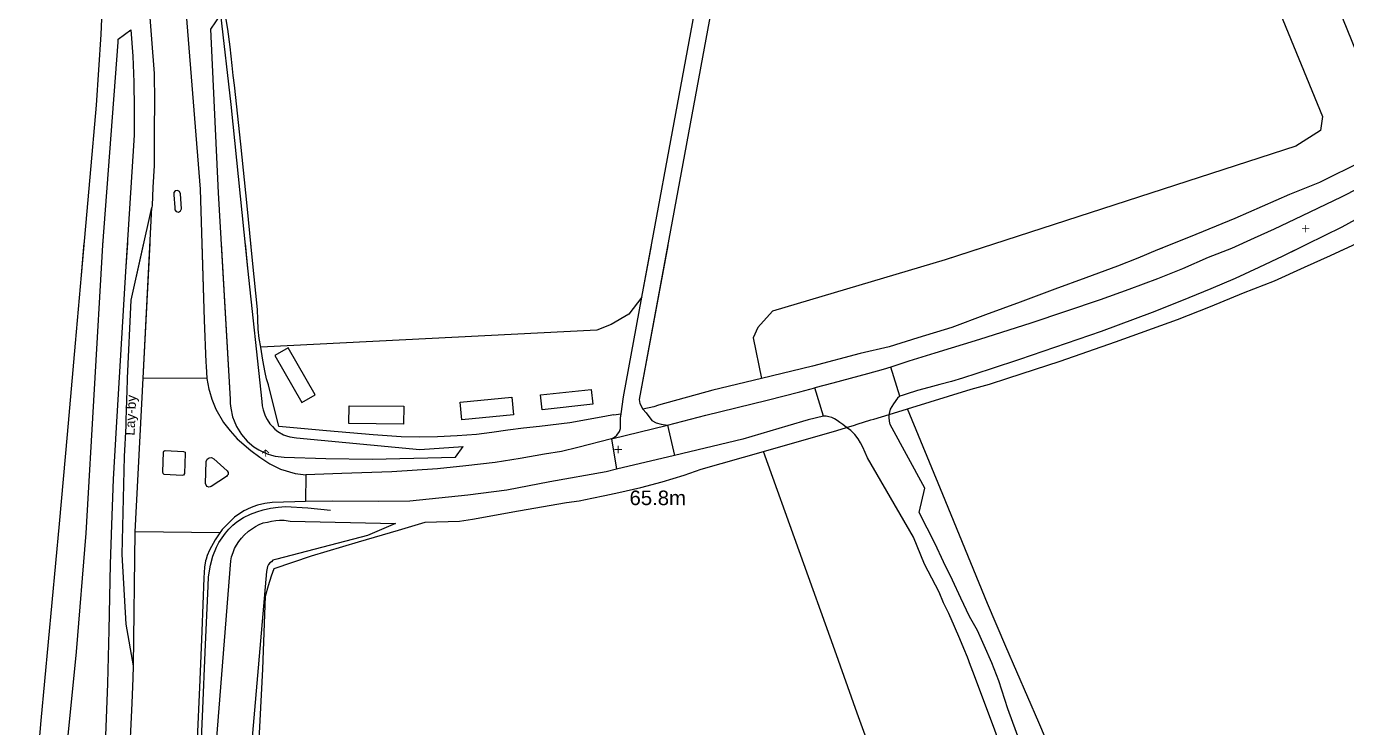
# Model space of a CAD drawing. Header units: millimetres. Extents: x 111502 to 977541, y 8702 to 1044108.
# Drawn here: x 975407 to 975679.4, y 476478.1 to 476622.9 of the extents above; entities that cross this region are included whole.
import ezdxf

# ---------------------------------------------------------------- set-up
doc = ezdxf.new("R2010")
doc.units = ezdxf.units.MM
doc.header["$LTSCALE"] = 0.25
doc.layers.add('X HVSS Site Background', color=8, linetype='Continuous')
doc.styles.add('OS Master Map$1$Standard', font='txt')

# ---------------------------------------------------------------- blocks, each defined once
blk = doc.blocks.new('OS Master Map$1$OSS15')
at = {"color": 8, "true_color": 0x707070, "const_width": 0.174, "flags": 128}
for points in [[(-0.775, 0), (0.775, 0)], [(0, -0.775), (0, 0.775)]]:
    blk.add_lwpolyline(points, dxfattribs=at)
blk = doc.blocks.new('OS Master Map$1$OSS2')
at = {"color": 8, "true_color": 0x707070, "const_width": 0.174, "flags": 128}
for points in [[(0.707, 0.707), (0, 0), (0.707, -0.707)], [(1.42, 0), (0, 0)]]:
    blk.add_lwpolyline(points, dxfattribs=at)
blk = doc.blocks.new('OS MAP')
at = {"layer": 'X HVSS Site Background', "flags": 128}
for points in [[(489219.1, 241199.4), (489224.63, 241130.6), (489224.63, 241130.6), (489225.43, 241103.6), (489225.43, 241103.6), (489225.83, 241094.9), (489225.83, 241094.9), (489225.85, 241094.06), (489225.85, 241094.06), (489226.01, 241091.56)], [(489315.78, 241108.35), (489333.27, 241202.83), (489333.27, 241202.83), (489361.64, 241388.88), (489361.64, 241388.88), (489362.65, 241398.78), (489362.65, 241398.78), (489362.86, 241404.4)], [(489237.13, 241098), (489236.83, 241099.8), (489236.83, 241099.8), (489236.63, 241101.7), (489236.63, 241101.7), (489236.53, 241103.7), (489236.53, 241103.7), (489236.43, 241105.8), (489236.43, 241105.8), (489235.43, 241115.9), (489235.43, 241115.9), (489234.33, 241127.2), (489234.33, 241127.2), (489233.03, 241139.9), (489233.03, 241139.9), (489231.73, 241152.1), (489231.73, 241152.1), (489231.43, 241154.1), (489231.43, 241154.1), (489231.23, 241156.2), (489231.23, 241156.2), (489230.83, 241160), (489230.83, 241160), (489230.33, 241163.7), (489230.33, 241163.7), (489228.66, 241173.52)], [(489188.78, 240978.16), (489188.78, 240978.36), (489188.78, 240978.36), (489190.01, 241000), (489190.01, 241000), (489191.83, 241020.9), (489191.83, 241020.9), (489195.63, 241061.5), (489195.63, 241061.5), (489197.23, 241080), (489197.23, 241080), (489198.93, 241098.8), (489198.93, 241098.8), (489200.13, 241112.9), (489200.13, 241112.9), (489201.93, 241133.1), (489201.93, 241133.1), (489203.23, 241148), (489203.23, 241148), (489204.2, 241162.6), (489204.2, 241162.6), (489204.9, 241179)], [(489212.8, 241184.7), (489215.13, 241154.5), (489215.13, 241154.5), (489215.23, 241148.7), (489215.23, 241148.7), (489215.13, 241142.9), (489215.13, 241142.9), (489215.13, 241135.5), (489215.13, 241135.5), (489214.87, 241130.95), (489214.87, 241130.95), (489214.76, 241127.26), (489214.76, 241127.26), (489214.67, 241126.85)], [(489467.87, 241127), (489460.23, 241122.77), (489460.23, 241122.77), (489452.92, 241119.19), (489452.92, 241119.19), (489448.02, 241116.82), (489448.02, 241116.82), (489443.11, 241114.49), (489443.11, 241114.49), (489438.17, 241112.21), (489438.17, 241112.21), (489433.19, 241110.03), (489433.19, 241110.03), (489427.14, 241107.54), (489427.14, 241107.54), (489421.05, 241105.16), (489421.05, 241105.16), (489410.54, 241101.22), (489410.54, 241101.22), (489393.67, 241095.47), (489393.67, 241095.47), (489387.82, 241093.51), (489387.82, 241093.51), (489381.95, 241091.63), (489381.95, 241091.63), (489379.63, 241090.95), (489379.63, 241090.95), (489377.29, 241090.32), (489377.29, 241090.32), (489374.96, 241089.69), (489374.96, 241089.69), (489372.63, 241089.03), (489372.63, 241089.03), (489370.33, 241088.3), (489370.33, 241088.3), (489369.66, 241088.12), (489369.66, 241088.12), (489369.01, 241087.9)], [(489370.6, 241085.3), (489383.7, 241089.3), (489383.7, 241089.3), (489387.5, 241090.4), (489387.5, 241090.4), (489391.3, 241091.6), (489391.3, 241091.6), (489396.8, 241093.4), (489396.8, 241093.4), (489402.1, 241095.1), (489402.1, 241095.1), (489413.5, 241099.1), (489413.5, 241099.1), (489426.3, 241103.7), (489426.3, 241103.7), (489433.1, 241106.4), (489433.1, 241106.4), (489439.9, 241109.2), (489439.9, 241109.2), (489446.3, 241111.7), (489446.3, 241111.7), (489452.5, 241114.5), (489452.5, 241114.5), (489457.9, 241116.9), (489457.9, 241116.9), (489463.4, 241119.5)], [(489470.85, 241134.49), (489460.05, 241128.99), (489460.05, 241128.99), (489450.45, 241124.39), (489450.45, 241124.39), (489446.25, 241122.39), (489446.25, 241122.39), (489442.15, 241120.49), (489442.15, 241120.49), (489437.45, 241118.39), (489437.45, 241118.39), (489432.65, 241116.49), (489432.65, 241116.49), (489427.35, 241114.19), (489427.35, 241114.19), (489422.15, 241112.09), (489422.15, 241112.09), (489416.25, 241109.89), (489416.25, 241109.89), (489410.35, 241107.79), (489410.35, 241107.79), (489396.05, 241102.99), (489396.05, 241102.99), (489385.45, 241099.59), (489385.45, 241099.59), (489376.25, 241096.79), (489376.25, 241096.79), (489370.85, 241095.09), (489370.85, 241095.09), (489367.15, 241093.9)], [(489428.35, 241213.63), (489440.27, 241218.58), (489440.27, 241218.58), (489454.4, 241180.6), (489454.4, 241180.6), (489468.22, 241146.58), (489468.22, 241146.58), (489471.68, 241139.96)], [(489428.35, 241213.63), (489456.21, 241145.66), (489456.21, 241145.66), (489455.8, 241142.73), (489455.8, 241142.73), (489450.71, 241139.49), (489450.71, 241139.49), (489378.33, 241116.04), (489378.33, 241116.04), (489342.7, 241105.44), (489342.7, 241105.44), (489339.67, 241102.04), (489339.67, 241102.04), (489338.71, 241099.9), (489338.71, 241099.9), (489340.45, 241091.54)], [(489332.23, 241179.13), (489315.21, 241087.17), (489315.21, 241087.17), (489315.38, 241086.38), (489315.38, 241086.38), (489315.98, 241085.18)], [(489228.83, 241166.7), (489226.73, 241163.7), (489226.73, 241163.7), (489228.33, 241129.9), (489228.33, 241129.9), (489230.83, 241087.3), (489230.83, 241087.3), (489230.83, 241086.4), (489230.83, 241086.4), (489230.93, 241085.4), (489230.93, 241085.4), (489231.33, 241083.6), (489231.33, 241083.6), (489231.63, 241082.8), (489231.63, 241082.8), (489232.13, 241081.6), (489232.13, 241081.6), (489233.13, 241080), (489233.13, 241080), (489234.33, 241078.6), (489234.33, 241078.6), (489235.73, 241077.4), (489235.73, 241077.4), (489236.73, 241076.8), (489236.73, 241076.8), (489237.53, 241076.4), (489237.53, 241076.4), (489238.43, 241076), (489238.43, 241076), (489239.33, 241075.7), (489239.33, 241075.7), (489240.13, 241075.5), (489240.13, 241075.5), (489241.93, 241075.3), (489241.93, 241075.3), (489250.53, 241075), (489250.53, 241075), (489260.13, 241074.9), (489260.13, 241074.9), (489277.33, 241075.3), (489277.33, 241075.3), (489278.93, 241077.5)], [(489228.83, 241166.7), (489230.93, 241148.1), (489230.93, 241148.1), (489234.43, 241114.3), (489234.43, 241114.3), (489237.33, 241086.8), (489237.33, 241086.8), (489237.43, 241085.9), (489237.43, 241085.9), (489237.63, 241085.1), (489237.63, 241085.1), (489238.03, 241083.8), (489238.03, 241083.8), (489238.43, 241083.1), (489238.43, 241083.1), (489239.03, 241082.2), (489239.03, 241082.2), (489239.53, 241081.6), (489239.53, 241081.6), (489240.03, 241081.1), (489240.03, 241081.1), (489240.63, 241080.6), (489240.63, 241080.6), (489241.83, 241079.9), (489241.83, 241079.9), (489242.43, 241079.7), (489242.43, 241079.7), (489243.13, 241079.5), (489243.13, 241079.5), (489244.53, 241079.3), (489244.53, 241079.3), (489269.93, 241076.9), (489269.93, 241076.9), (489278.93, 241077.5)], [(489197.33, 241017.1), (489199.13, 241035.1), (489199.13, 241035.1), (489201.13, 241059.6), (489201.13, 241059.6), (489204.53, 241119.1), (489204.53, 241119.1), (489207.68, 241161), (489207.68, 241161), (489207.73, 241161.6), (489207.73, 241161.6), (489210.33, 241163.5)], [(489210.33, 241163.5), (489210.73, 241158.1), (489210.73, 241158.1), (489210.93, 241152.7), (489210.93, 241152.7), (489211.03, 241147.3), (489211.03, 241147.3), (489211.03, 241141.8), (489211.03, 241141.8), (489209.23, 241113.6), (489209.23, 241113.6), (489207.33, 241081.4), (489207.33, 241081.4), (489206.65, 241070.77), (489206.65, 241070.77), (489206.36, 241061.35), (489206.36, 241061.35), (489206.07, 241053.19), (489206.07, 241053.19), (489205.76, 241039.6), (489205.76, 241039.6), (489205.5, 241028.54), (489205.5, 241028.54), (489204.99, 241014.14)], [(489464.5, 241136.4), (489455.6, 241132), (489455.6, 241132), (489449.4, 241129.5), (489449.4, 241129.5), (489438.1, 241124.6), (489438.1, 241124.6), (489428.9, 241120.8), (489428.9, 241120.8), (489422.2, 241118.1), (489422.2, 241118.1), (489418.1, 241116.4), (489418.1, 241116.4), (489413.9, 241114.7), (489413.9, 241114.7), (489407.4, 241112.3), (489407.4, 241112.3), (489401, 241110), (489401, 241110), (489393.8, 241107.3), (489393.8, 241107.3), (489386.7, 241104.7), (489386.7, 241104.7), (489379.7, 241102.1), (489379.7, 241102.1), (489372.7, 241099.9), (489372.7, 241099.9), (489366.8, 241098.1), (489366.8, 241098.1), (489360.8, 241096.7), (489360.8, 241096.7), (489351, 241094.1), (489351, 241094.1), (489340.45, 241091.54)], [(489220.55, 241129.68), (489220.38, 241130.13), (489220.38, 241130.13), (489219.96, 241130.38), (489219.96, 241130.38), (489219.49, 241130.29), (489219.49, 241130.29), (489219.18, 241129.92), (489219.18, 241129.92), (489219.18, 241129.44), (489219.18, 241129.44), (489219.38, 241126.84), (489219.38, 241126.84), (489219.38, 241126.36), (489219.38, 241126.36), (489219.69, 241125.99), (489219.69, 241125.99), (489220.16, 241125.9), (489220.16, 241125.9), (489220.58, 241126.14), (489220.58, 241126.14), (489220.75, 241126.6), (489220.75, 241126.6), (489220.55, 241129.68)], [(489210.86, 241032.21), (489209.37, 241040.81), (489209.37, 241040.81), (489208.51, 241055.17), (489208.51, 241055.17), (489209.04, 241075.41), (489209.04, 241075.41), (489209.34, 241081.74), (489209.34, 241081.74), (489209.34, 241082.91), (489209.34, 241082.91), (489209.49, 241087.05), (489209.49, 241087.05), (489209.65, 241091.19), (489209.65, 241091.19), (489209.67, 241091.63), (489209.67, 241091.63), (489210.36, 241107.71), (489210.36, 241107.71), (489214.67, 241126.85)], [(489212.86, 241091.62), (489214.67, 241126.85)], [(489315.78, 241108.35), (489313.09, 241104.84), (489313.09, 241104.84), (489309.46, 241102.71), (489309.46, 241102.71), (489306.49, 241101.51), (489306.49, 241101.51), (489237.13, 241098)], [(489311.47, 241084.26), (489311.97, 241087.77), (489311.97, 241087.77), (489315.78, 241108.35)], [(489309.94, 241084), (489308.13, 241083.7), (489308.13, 241083.7), (489300.93, 241082.4), (489300.93, 241082.4), (489294.63, 241081.6), (489294.63, 241081.6), (489291.33, 241081.3), (489291.33, 241081.3), (489288.13, 241080.9), (489288.13, 241080.9), (489284.83, 241080.4), (489284.83, 241080.4), (489281.63, 241080), (489281.63, 241080), (489277.63, 241079.7), (489277.63, 241079.7), (489273.63, 241079.5), (489273.63, 241079.5), (489269.93, 241079.4), (489269.93, 241079.4), (489266.13, 241079.5), (489266.13, 241079.5), (489260.33, 241079.9), (489260.33, 241079.9), (489250.73, 241080.7), (489250.73, 241080.7), (489240.83, 241081.6), (489240.83, 241081.6), (489238.73, 241090.2), (489238.73, 241090.2), (489238.33, 241091.5), (489238.33, 241091.5), (489238.03, 241092.8), (489238.03, 241092.8), (489237.53, 241095.3), (489237.53, 241095.3), (489237.13, 241098)], [(489240.04, 241096.3), (489245.6, 241086.6), (489245.6, 241086.6), (489248.33, 241088.17), (489248.33, 241088.17), (489242.77, 241097.86), (489242.77, 241097.86), (489240.04, 241096.3)], [(489367.15, 241093.9), (489365.55, 241093.39), (489365.55, 241093.39), (489362.35, 241092.53), (489362.35, 241092.53), (489355.15, 241090.59), (489355.15, 241090.59), (489351.46, 241089.61)], [(489369.01, 241087.9), (489367.15, 241093.9)], [(489211.22, 241059.87), (489212.86, 241091.62)], [(489226.01, 241091.56), (489212.86, 241091.62)], [(489226.01, 241091.56), (489226.01, 241091.52), (489226.01, 241091.52), (489226.4, 241089.36), (489226.4, 241089.36), (489226.53, 241088.91), (489226.53, 241088.91), (489227.02, 241087.25), (489227.02, 241087.25), (489227.85, 241085.22), (489227.85, 241085.22), (489229.46, 241082.45), (489229.46, 241082.45), (489230.79, 241080.71), (489230.79, 241080.71), (489232.28, 241079.09), (489232.28, 241079.09), (489235.08, 241076.68), (489235.08, 241076.68), (489236.97, 241075.27), (489236.97, 241075.27), (489239.02, 241073.93), (489239.02, 241073.93), (489241.19, 241072.79), (489241.19, 241072.79), (489244.22, 241071.93), (489244.22, 241071.93), (489246.45, 241071.66)], [(489294.86, 241088.14), (489305.31, 241089.27), (489305.31, 241089.27), (489305.64, 241086.22), (489305.64, 241086.22), (489295.18, 241085.09), (489295.18, 241085.09), (489294.86, 241088.14)], [(489340.45, 241091.54), (489330.4, 241089.1), (489330.4, 241089.1), (489319.23, 241086), (489319.23, 241086), (489318.23, 241085.7)], [(489321.06, 241081.93), (489328.95, 241083.99), (489328.95, 241083.99), (489341.65, 241087.09), (489341.65, 241087.09), (489348.35, 241088.79), (489348.35, 241088.79), (489351.46, 241089.61)], [(489353.28, 241083.73), (489351.46, 241089.61)], [(489278.28, 241086.62), (489288.93, 241087.68), (489288.93, 241087.68), (489289.29, 241084.06), (489289.29, 241084.06), (489278.64, 241083), (489278.64, 241083), (489278.28, 241086.62)], [(489369.01, 241087.9), (489368.51, 241087.49), (489368.51, 241087.49), (489367.7, 241086.28), (489367.7, 241086.28), (489367.34, 241085.73), (489367.34, 241085.73), (489366.99, 241085.17), (489366.99, 241085.17), (489366.78, 241084.34), (489366.78, 241084.34), (489366.78, 241084.12)], [(489266.61, 241082.11), (489255.33, 241082.21), (489255.33, 241082.21), (489255.36, 241085.92), (489255.36, 241085.92), (489266.64, 241085.82), (489266.64, 241085.82), (489266.61, 241082.11)], [(489309.51, 241079.08), (489310.1, 241079.41), (489310.1, 241079.41), (489310.61, 241079.86), (489310.61, 241079.86), (489311.14, 241080.61), (489311.14, 241080.61), (489311.39, 241081.24), (489311.39, 241081.24), (489311.34, 241083.37), (489311.34, 241083.37), (489311.47, 241084.26)], [(489309.94, 241084), (489311.47, 241084.26)], [(489318.23, 241085.7), (489315.98, 241085.18)], [(489315.98, 241085.18), (489316.68, 241084.43), (489316.68, 241084.43), (489317.83, 241082.83), (489317.83, 241082.83), (489318.75, 241082.38), (489318.75, 241082.38), (489319.74, 241082.08), (489319.74, 241082.08), (489321.06, 241081.93)], [(489358.03, 241081.43), (489359.63, 241081.92), (489359.63, 241081.92), (489360.22, 241082.1), (489360.22, 241082.1), (489363.04, 241082.97), (489363.04, 241082.97), (489363.63, 241083.15), (489363.63, 241083.15), (489366.78, 241084.12)], [(489366.78, 241084.12), (489370.6, 241085.3)], [(489394.6, 241014.3), (489391.3, 241023.3), (489391.3, 241023.3), (489389.4, 241029.1), (489389.4, 241029.1), (489388, 241032.8), (489388, 241032.8), (489386.4, 241036.4), (489386.4, 241036.4), (489385, 241039.5), (489385, 241039.5), (489383.4, 241042.4), (489383.4, 241042.4), (489381.6, 241046.2), (489381.6, 241046.2), (489379.9, 241049.9), (489379.9, 241049.9), (489378, 241053.7), (489378, 241053.7), (489376.3, 241057.4), (489376.3, 241057.4), (489373.01, 241063.87), (489373.01, 241063.87), (489374.16, 241068.9), (489374.16, 241068.9), (489366.99, 241082.04), (489366.99, 241082.04), (489366.85, 241082.74), (489366.85, 241082.74), (489366.79, 241083.45), (489366.79, 241083.45), (489366.78, 241084.12)], [(489402.6, 241009), (489397.7, 241020.5), (489397.7, 241020.5), (489390.9, 241036.2), (489390.9, 241036.2), (489387.1, 241045.1), (489387.1, 241045.1), (489377.9, 241067.6), (489377.9, 241067.6), (489370.6, 241085.3)], [(489309.51, 241079.08), (489321.06, 241081.93)], [(489321.06, 241081.93), (489322.51, 241075.66)], [(489353.28, 241083.73), (489350.09, 241082.99), (489350.09, 241082.99), (489345.92, 241081.77), (489345.92, 241081.77), (489336.62, 241079.04), (489336.62, 241079.04), (489322.51, 241075.66)], [(489340.9, 241076.48), (489356, 241080.8), (489356, 241080.8), (489358.03, 241081.43)], [(489358.03, 241081.43), (489357.21, 241082.01), (489357.21, 241082.01), (489356.63, 241082.42), (489356.63, 241082.42), (489356.06, 241082.83), (489356.06, 241082.83), (489355.49, 241083.24), (489355.49, 241083.24), (489354.96, 241083.5), (489354.96, 241083.5), (489354.37, 241083.64), (489354.37, 241083.64), (489353.77, 241083.73), (489353.77, 241083.73), (489353.28, 241083.73)], [(489388.6, 241018.9), (489384.2, 241030.7), (489384.2, 241030.7), (489383.6, 241032.3), (489383.6, 241032.3), (489383, 241034), (489383, 241034), (489382.2, 241035.8), (489382.2, 241035.8), (489381.4, 241037.8), (489381.4, 241037.8), (489380.3, 241040.3), (489380.3, 241040.3), (489379.1, 241043), (489379.1, 241043), (489378, 241045.2), (489378, 241045.2), (489377.1, 241047.45), (489377.1, 241047.45), (489374.09, 241053.23), (489374.09, 241053.23), (489371.84, 241058.8), (489371.84, 241058.8), (489362.36, 241075.14), (489362.36, 241075.14), (489361.38, 241077.35), (489361.38, 241077.35), (489360.92, 241078.23), (489360.92, 241078.23), (489360.4, 241079.07), (489360.4, 241079.07), (489359.74, 241080), (489359.74, 241080), (489358.92, 241080.79), (489358.92, 241080.79), (489358.03, 241081.43)], [(489309.51, 241079.08), (489302.58, 241077.29), (489302.58, 241077.29), (489299.18, 241076.49), (489299.18, 241076.49), (489295.68, 241075.89), (489295.68, 241075.89), (489290.68, 241074.99), (489290.68, 241074.99), (489285.48, 241074.19), (489285.48, 241074.19), (489279.48, 241073.49), (489279.48, 241073.49), (489273.58, 241072.89), (489273.58, 241072.89), (489264.18, 241072.29), (489264.18, 241072.29), (489253.88, 241071.89), (489253.88, 241071.89), (489246.45, 241071.66)], [(489309.51, 241079.08), (489310.55, 241072.79)], [(489217.42, 241076.64), (489221.2, 241076.48), (489221.2, 241076.48), (489221.51, 241076.33), (489221.51, 241076.33), (489221.56, 241076.03), (489221.56, 241076.03), (489221.4, 241071.89), (489221.4, 241071.89), (489221.2, 241071.58), (489221.2, 241071.58), (489220.9, 241071.48), (489220.9, 241071.48), (489217.21, 241071.74), (489217.21, 241071.74), (489217.01, 241071.89), (489217.01, 241071.89), (489216.96, 241072.24), (489216.96, 241072.24), (489217.06, 241076.33), (489217.06, 241076.33), (489217.16, 241076.54), (489217.16, 241076.54), (489217.42, 241076.64)], [(489236.73, 241015.6), (489237.53, 241031.5), (489237.53, 241031.5), (489238.13, 241046.6), (489238.13, 241046.6), (489238.73, 241048.8), (489238.73, 241048.8), (489239.33, 241050.8), (489239.33, 241050.8), (489239.93, 241052.3), (489239.93, 241052.3), (489247.63, 241054.9), (489247.63, 241054.9), (489257.33, 241057.8), (489257.33, 241057.8), (489265.53, 241060.2), (489265.53, 241060.2), (489271.03, 241061.9), (489271.03, 241061.9), (489278.13, 241062.1), (489278.13, 241062.1), (489280.83, 241062.5), (489280.83, 241062.5), (489290.33, 241064.2), (489290.33, 241064.2), (489300.23, 241065.9), (489300.23, 241065.9), (489302.83, 241066.3), (489302.83, 241066.3), (489305.43, 241066.8), (489305.43, 241066.8), (489308.13, 241067.4), (489308.13, 241067.4), (489311.03, 241068), (489311.03, 241068), (489315.53, 241069), (489315.53, 241069), (489319.93, 241070.2), (489319.93, 241070.2), (489324.53, 241071.6), (489324.53, 241071.6), (489328, 241072.8), (489328, 241072.8), (489340.9, 241076.48)], [(489322.51, 241075.66), (489310.55, 241072.79)], [(489392.56, 240928.94), (489389.71, 240936.39), (489389.71, 240936.39), (489385.11, 240949.59), (489385.11, 240949.59), (489381.95, 240958.49), (489381.95, 240958.49), (489379.01, 240966.79), (489379.01, 240966.79), (489368.02, 241000), (489368.02, 241000), (489367.39, 241002.51), (489367.39, 241002.51), (489360.19, 241022.41), (489360.19, 241022.41), (489355.59, 241035.41), (489355.59, 241035.41), (489340.9, 241076.48)], [(489225.9, 241074.41), (489226.1, 241074.87), (489226.1, 241074.87), (489226.46, 241075.17), (489226.46, 241075.17), (489226.96, 241075.22), (489226.96, 241075.22), (489227.47, 241074.97), (489227.47, 241074.97), (489230.19, 241072.49), (489230.19, 241072.49), (489230.4, 241072.14), (489230.4, 241072.14), (489230.4, 241071.73), (489230.4, 241071.73), (489230.19, 241071.48), (489230.19, 241071.48), (489230.04, 241071.28), (489230.04, 241071.28), (489226.91, 241069.26), (489226.91, 241069.26), (489226.67, 241069.15), (489226.67, 241069.15), (489226.4, 241069.11), (489226.4, 241069.11), (489226.05, 241069.21), (489226.05, 241069.21), (489225.85, 241069.51), (489225.85, 241069.51), (489225.7, 241069.87), (489225.7, 241069.87), (489225.9, 241074.41)], [(489310.55, 241072.79), (489308.43, 241072.28), (489308.43, 241072.28), (489296.81, 241070.17), (489296.81, 241070.17), (489287.92, 241068.45), (489287.92, 241068.45), (489279.84, 241067.44), (489279.84, 241067.44), (489267.87, 241066.23), (489267.87, 241066.23), (489261.36, 241066.13), (489261.36, 241066.13), (489252.01, 241066.18), (489252.01, 241066.18), (489246.37, 241066.11)], [(489246.45, 241071.66), (489246.37, 241066.11)], [(489224.93, 241017.14), (489225.18, 241023.31), (489225.18, 241023.31), (489225.64, 241035.03), (489225.64, 241035.03), (489226.25, 241048.72), (489226.25, 241048.72), (489226.35, 241050.59), (489226.35, 241050.59), (489226.76, 241052.96), (489226.76, 241052.96), (489227.26, 241054.88), (489227.26, 241054.88), (489227.97, 241056.7), (489227.97, 241056.7), (489228.51, 241057.7), (489228.51, 241057.7), (489229.16, 241058.65), (489229.16, 241058.65), (489229.84, 241059.58), (489229.84, 241059.58), (489230.55, 241060.44), (489230.55, 241060.44), (489231.35, 241061.24), (489231.35, 241061.24), (489232.22, 241061.95), (489232.22, 241061.95), (489233.57, 241062.8), (489233.57, 241062.8), (489235, 241063.51), (489235, 241063.51), (489236.29, 241064.02), (489236.29, 241064.02), (489237.62, 241064.42), (489237.62, 241064.42), (489239.15, 241064.77), (489239.15, 241064.77), (489240.71, 241064.99), (489240.71, 241064.99), (489242.27, 241065.08), (489242.27, 241065.08), (489246.82, 241064.82), (489246.82, 241064.82), (489251.52, 241064.32)], [(489246.37, 241066.11), (489244.18, 241066.08), (489244.18, 241066.08), (489239.48, 241065.93), (489239.48, 241065.93), (489237.95, 241065.75), (489237.95, 241065.75), (489236.45, 241065.38), (489236.45, 241065.38), (489235.48, 241065.04), (489235.48, 241065.04), (489234.52, 241064.62), (489234.52, 241064.62), (489234.15, 241064.41), (489234.15, 241064.41), (489233.66, 241064.22), (489233.66, 241064.22), (489231.74, 241062.9), (489231.74, 241062.9), (489229.19, 241060.35), (489229.19, 241060.35), (489228.87, 241059.92), (489228.87, 241059.92), (489228.71, 241059.68)], [(489226.72, 241000), (489230.93, 241053.9), (489230.93, 241053.9), (489231.13, 241054.7), (489231.13, 241054.7), (489231.43, 241055.6), (489231.43, 241055.6), (489231.73, 241056.4), (489231.73, 241056.4), (489232.13, 241057.1), (489232.13, 241057.1), (489232.63, 241057.9), (489232.63, 241057.9), (489233.13, 241058.6), (489233.13, 241058.6), (489233.73, 241059.2), (489233.73, 241059.2), (489234.63, 241060), (489234.63, 241060), (489236.03, 241061), (489236.03, 241061), (489236.83, 241061.4), (489236.83, 241061.4), (489237.63, 241061.7), (489237.63, 241061.7), (489238.53, 241061.9), (489238.53, 241061.9), (489239.33, 241062.1), (489239.33, 241062.1), (489240.23, 241062.2), (489240.23, 241062.2), (489241.03, 241062.3), (489241.03, 241062.3), (489241.93, 241062.3), (489241.93, 241062.3), (489243.23, 241062.1), (489243.23, 241062.1), (489264.93, 241061.6)], [(489210.86, 241032.21), (489211.22, 241059.87)], [(489228.71, 241059.68), (489211.22, 241059.87)], [(489228.71, 241059.68), (489228.3, 241059.07), (489228.3, 241059.07), (489227.76, 241058.21), (489227.76, 241058.21), (489226.55, 241056.09), (489226.55, 241056.09), (489226.08, 241055.02), (489226.08, 241055.02), (489225.84, 241054.24), (489225.84, 241054.24), (489225.74, 241053.92), (489225.74, 241053.92), (489225.54, 241052.6), (489225.54, 241052.6), (489225.39, 241050.38), (489225.39, 241050.38), (489225.17, 241044.87), (489225.17, 241044.87), (489224.98, 241039.37), (489224.98, 241039.37), (489224.57, 241029.32), (489224.57, 241029.32), (489223.91, 241015.52)], [(489264.93, 241061.6), (489259.13, 241059.1), (489259.13, 241059.1), (489240.43, 241054.2), (489240.43, 241054.2), (489239.63, 241054), (489239.63, 241054), (489239.33, 241053.7), (489239.33, 241053.7), (489239.03, 241053.5), (489239.03, 241053.5), (489238.73, 241053.1), (489238.73, 241053.1), (489238.53, 241052.7), (489238.53, 241052.7), (489238.43, 241052.4), (489238.43, 241052.4), (489238.33, 241051.7), (489238.33, 241051.7), (489233.82, 241000)], [(489207.37, 240980.27), (489208.05, 240988.65), (489208.05, 240988.65), (489209, 241000), (489209, 241000), (489209.17, 241001.93), (489209.17, 241001.93), (489209.98, 241011.58), (489209.98, 241011.58), (489210.59, 241024.51), (489210.59, 241024.51), (489210.79, 241029.64), (489210.79, 241029.64), (489210.86, 241032.21)]]:
    blk.add_lwpolyline(points, dxfattribs=at)
at = {"layer": 'X HVSS Site Background'}
for points in [[(489197.33, 241017.1), (489199.13, 241035.1), (489201.13, 241059.6), (489204.53, 241119.1), (489204.56, 241119.56)], [(489209.61, 241119.53), (489209.23, 241113.6), (489207.33, 241081.4), (489206.65, 241070.77), (489206.36, 241061.35), (489206.07, 241053.19), (489205.76, 241039.6), (489205.5, 241028.54), (489204.99, 241014.14)], [(489188.78, 240978.16), (489188.78, 240978.36), (489190.01, 241000), (489191.83, 241020.9), (489195.63, 241061.5), (489197.23, 241080), (489198.93, 241098.8), (489200.13, 241112.9), (489200.72, 241119.58)], [(489210.86, 241032.21), (489209.37, 241040.81), (489208.51, 241055.17), (489209.04, 241075.41), (489209.34, 241081.74), (489209.34, 241082.91), (489209.49, 241087.05), (489209.65, 241091.19), (489209.67, 241091.63), (489210.36, 241107.71), (489213.02, 241119.51)], [(489212.86, 241091.62), (489214.29, 241119.51)], [(489224.96, 241119.45), (489225.43, 241103.6), (489225.83, 241094.9), (489225.85, 241094.06), (489226.01, 241091.56)], [(489228.94, 241119.43), (489230.83, 241087.3), (489230.83, 241086.4), (489230.93, 241085.4), (489231.33, 241083.6), (489231.63, 241082.8), (489232.13, 241081.6), (489233.13, 241080), (489234.33, 241078.6), (489235.73, 241077.4), (489236.73, 241076.8), (489237.53, 241076.4), (489238.43, 241076), (489239.33, 241075.7), (489240.13, 241075.5), (489241.93, 241075.3), (489250.53, 241075), (489260.13, 241074.9), (489277.33, 241075.3), (489278.93, 241077.5)], [(489233.9, 241119.41), (489234.43, 241114.3), (489237.33, 241086.8), (489237.43, 241085.9), (489237.63, 241085.1), (489238.03, 241083.8), (489238.43, 241083.1), (489239.03, 241082.2), (489239.53, 241081.6), (489240.03, 241081.1), (489240.63, 241080.6), (489241.83, 241079.9), (489242.43, 241079.7), (489243.13, 241079.5), (489244.53, 241079.3), (489269.93, 241076.9), (489278.93, 241077.5)], [(489237.13, 241098), (489236.83, 241099.8), (489236.63, 241101.7), (489236.53, 241103.7), (489236.43, 241105.8), (489235.43, 241115.9), (489235.09, 241119.4)], [(489321.1, 241118.98), (489315.21, 241087.17), (489315.38, 241086.38), (489315.98, 241085.18)], [(489315.78, 241108.35), (489317.75, 241118.99)], [(489386.39, 241118.65), (489378.33, 241116.04), (489342.7, 241105.44), (489339.67, 241102.04), (489338.71, 241099.9), (489340.45, 241091.54)], [(489423.11, 241118.47), (489422.2, 241118.1), (489418.1, 241116.4), (489413.9, 241114.7), (489407.4, 241112.3), (489401, 241110), (489393.8, 241107.3), (489386.7, 241104.7), (489379.7, 241102.1), (489372.7, 241099.9), (489366.8, 241098.1), (489360.8, 241096.7), (489351, 241094.1), (489340.45, 241091.54)], [(489437.46, 241118.4), (489437.45, 241118.39), (489432.65, 241116.49), (489427.35, 241114.19), (489422.15, 241112.09), (489416.25, 241109.89), (489410.35, 241107.79), (489396.05, 241102.99), (489385.45, 241099.59), (489376.25, 241096.79), (489370.85, 241095.09), (489367.15, 241093.9)], [(489451.14, 241118.33), (489448.02, 241116.82), (489443.11, 241114.49), (489438.17, 241112.21), (489433.19, 241110.03), (489427.14, 241107.54), (489421.05, 241105.16), (489410.54, 241101.22), (489393.67, 241095.47), (489387.82, 241093.51), (489381.95, 241091.63), (489379.63, 241090.95), (489377.29, 241090.32), (489374.96, 241089.69), (489372.63, 241089.03), (489370.33, 241088.3), (489369.66, 241088.12), (489369.01, 241087.9)], [(489370.6, 241085.3), (489383.7, 241089.3), (489387.5, 241090.4), (489391.3, 241091.6), (489396.8, 241093.4), (489402.1, 241095.1), (489413.5, 241099.1), (489426.3, 241103.7), (489433.1, 241106.4), (489439.9, 241109.2), (489446.3, 241111.7), (489452.5, 241114.5), (489457.9, 241116.9), (489460.82, 241118.28)], [(489315.78, 241108.35), (489313.09, 241104.84), (489309.46, 241102.71), (489306.49, 241101.51), (489237.13, 241098)], [(489311.47, 241084.26), (489311.97, 241087.77), (489315.78, 241108.35)], [(489309.94, 241084), (489308.13, 241083.7), (489300.93, 241082.4), (489294.63, 241081.6), (489291.33, 241081.3), (489288.13, 241080.9), (489284.83, 241080.4), (489281.63, 241080), (489277.63, 241079.7), (489273.63, 241079.5), (489269.93, 241079.4), (489266.13, 241079.5), (489260.33, 241079.9), (489250.73, 241080.7), (489240.83, 241081.6), (489238.73, 241090.2), (489238.33, 241091.5), (489238.03, 241092.8), (489237.53, 241095.3), (489237.13, 241098)], [(489240.04, 241096.3), (489245.6, 241086.6), (489248.33, 241088.17), (489242.77, 241097.86), (489240.04, 241096.3)], [(489367.15, 241093.9), (489365.55, 241093.39), (489362.35, 241092.53), (489355.15, 241090.59), (489351.46, 241089.61)], [(489369.01, 241087.9), (489367.15, 241093.9)], [(489211.22, 241059.87), (489212.86, 241091.62)], [(489226.01, 241091.56), (489212.86, 241091.62)], [(489226.01, 241091.56), (489226.01, 241091.52), (489226.4, 241089.36), (489226.53, 241088.91), (489227.02, 241087.25), (489227.85, 241085.22), (489229.46, 241082.45), (489230.79, 241080.71), (489232.28, 241079.09), (489235.08, 241076.68), (489236.97, 241075.27), (489239.02, 241073.93), (489241.19, 241072.79), (489244.22, 241071.93), (489246.45, 241071.66)], [(489294.86, 241088.14), (489305.31, 241089.27), (489305.64, 241086.22), (489295.18, 241085.09), (489294.86, 241088.14)], [(489340.45, 241091.54), (489330.4, 241089.1), (489319.23, 241086), (489318.23, 241085.7)], [(489321.06, 241081.93), (489328.95, 241083.99), (489341.65, 241087.09), (489348.35, 241088.79), (489351.46, 241089.61)], [(489353.28, 241083.73), (489351.46, 241089.61)], [(489278.28, 241086.62), (489288.93, 241087.68), (489289.29, 241084.06), (489278.64, 241083), (489278.28, 241086.62)], [(489369.01, 241087.9), (489368.51, 241087.49), (489367.7, 241086.28), (489367.34, 241085.73), (489366.99, 241085.17), (489366.78, 241084.34), (489366.78, 241084.12)], [(489266.61, 241082.11), (489255.33, 241082.21), (489255.36, 241085.92), (489266.64, 241085.82), (489266.61, 241082.11)], [(489309.51, 241079.08), (489310.1, 241079.41), (489310.61, 241079.86), (489311.14, 241080.61), (489311.39, 241081.24), (489311.34, 241083.37), (489311.47, 241084.26)], [(489309.94, 241084), (489311.47, 241084.26)], [(489318.23, 241085.7), (489315.98, 241085.18)], [(489315.98, 241085.18), (489316.68, 241084.43), (489317.83, 241082.83), (489318.75, 241082.38), (489319.74, 241082.08), (489321.06, 241081.93)], [(489358.03, 241081.43), (489359.63, 241081.92), (489360.22, 241082.1), (489363.04, 241082.97), (489363.63, 241083.15), (489366.78, 241084.12)], [(489366.78, 241084.12), (489370.6, 241085.3)], [(489394.6, 241014.3), (489391.3, 241023.3), (489389.4, 241029.1), (489388, 241032.8), (489386.4, 241036.4), (489385, 241039.5), (489383.4, 241042.4), (489381.6, 241046.2), (489379.9, 241049.9), (489378, 241053.7), (489376.3, 241057.4), (489373.01, 241063.87), (489374.16, 241068.9), (489366.99, 241082.04), (489366.85, 241082.74), (489366.79, 241083.45), (489366.78, 241084.12)], [(489423.89, 240959.16), (489422.6, 240961.8), (489419.3, 240967.9), (489418.8, 240969.1), (489418.1, 240970.3), (489416.9, 240972.8), (489415.8, 240975.2), (489414.6, 240977.9), (489413.5, 240980.7), (489411.2, 240986.3), (489408.8, 240992.8), (489406.7, 240999.3), (489406.35, 241000), (489402.6, 241009), (489397.7, 241020.5), (489390.9, 241036.2), (489387.1, 241045.1), (489377.9, 241067.6), (489370.6, 241085.3)], [(489309.51, 241079.08), (489321.06, 241081.93)], [(489321.06, 241081.93), (489322.51, 241075.66)], [(489353.28, 241083.73), (489350.09, 241082.99), (489345.92, 241081.77), (489336.62, 241079.04), (489322.51, 241075.66)], [(489340.9, 241076.48), (489356, 241080.8), (489358.03, 241081.43)], [(489358.03, 241081.43), (489357.21, 241082.01), (489356.63, 241082.42), (489356.06, 241082.83), (489355.49, 241083.24), (489354.96, 241083.5), (489354.37, 241083.64), (489353.77, 241083.73), (489353.28, 241083.73)], [(489417.87, 240937.87), (489416.17, 240942.58), (489411.31, 240956.08), (489395.5, 241000), (489388.6, 241018.9), (489384.2, 241030.7), (489383.6, 241032.3), (489383, 241034), (489382.2, 241035.8), (489381.4, 241037.8), (489380.3, 241040.3), (489379.1, 241043), (489378, 241045.2), (489377.1, 241047.45), (489374.09, 241053.23), (489371.84, 241058.8), (489362.36, 241075.14), (489361.38, 241077.35), (489360.92, 241078.23), (489360.4, 241079.07), (489359.74, 241080), (489358.92, 241080.79), (489358.03, 241081.43)], [(489309.51, 241079.08), (489302.58, 241077.29), (489299.18, 241076.49), (489295.68, 241075.89), (489290.68, 241074.99), (489285.48, 241074.19), (489279.48, 241073.49), (489273.58, 241072.89), (489264.18, 241072.29), (489253.88, 241071.89), (489246.45, 241071.66)], [(489309.51, 241079.08), (489310.55, 241072.79)], [(489217.42, 241076.64), (489221.2, 241076.48), (489221.51, 241076.33), (489221.56, 241076.03), (489221.4, 241071.89), (489221.2, 241071.58), (489220.9, 241071.48), (489217.21, 241071.74), (489217.01, 241071.89), (489216.96, 241072.24), (489217.06, 241076.33), (489217.16, 241076.54), (489217.42, 241076.64)], [(489236.73, 241015.6), (489237.53, 241031.5), (489238.13, 241046.6), (489238.73, 241048.8), (489239.33, 241050.8), (489239.93, 241052.3), (489247.63, 241054.9), (489257.33, 241057.8), (489265.53, 241060.2), (489271.03, 241061.9), (489278.13, 241062.1), (489280.83, 241062.5), (489290.33, 241064.2), (489300.23, 241065.9), (489302.83, 241066.3), (489305.43, 241066.8), (489308.13, 241067.4), (489311.03, 241068), (489315.53, 241069), (489319.93, 241070.2), (489324.53, 241071.6), (489328, 241072.8), (489340.9, 241076.48)], [(489322.51, 241075.66), (489310.55, 241072.79)], [(489392.56, 240928.94), (489389.71, 240936.39), (489385.11, 240949.59), (489381.95, 240958.49), (489379.01, 240966.79), (489368.02, 241000), (489367.39, 241002.51), (489360.19, 241022.41), (489355.59, 241035.41), (489340.9, 241076.48)], [(489225.9, 241074.41), (489226.1, 241074.87), (489226.46, 241075.17), (489226.96, 241075.22), (489227.47, 241074.97), (489230.19, 241072.49), (489230.4, 241072.14), (489230.4, 241071.73), (489230.19, 241071.48), (489230.04, 241071.28), (489226.91, 241069.26), (489226.67, 241069.15), (489226.4, 241069.11), (489226.05, 241069.21), (489225.85, 241069.51), (489225.7, 241069.87), (489225.9, 241074.41)], [(489310.55, 241072.79), (489308.43, 241072.28), (489296.81, 241070.17), (489287.92, 241068.45), (489279.84, 241067.44), (489267.87, 241066.23), (489261.36, 241066.13), (489252.01, 241066.18), (489246.37, 241066.11)], [(489246.45, 241071.66), (489246.37, 241066.11)], [(489224.93, 241017.14), (489225.18, 241023.31), (489225.64, 241035.03), (489226.25, 241048.72), (489226.35, 241050.59), (489226.76, 241052.96), (489227.26, 241054.88), (489227.97, 241056.7), (489228.51, 241057.7), (489229.16, 241058.65), (489229.84, 241059.58), (489230.55, 241060.44), (489231.35, 241061.24), (489232.22, 241061.95), (489233.57, 241062.8), (489235, 241063.51), (489236.29, 241064.02), (489237.62, 241064.42), (489239.15, 241064.77), (489240.71, 241064.99), (489242.27, 241065.08), (489246.82, 241064.82), (489251.52, 241064.32)], [(489246.37, 241066.11), (489244.18, 241066.08), (489239.48, 241065.93), (489237.95, 241065.75), (489236.45, 241065.38), (489235.48, 241065.04), (489234.52, 241064.62), (489234.15, 241064.41), (489233.66, 241064.22), (489231.74, 241062.9), (489229.19, 241060.35), (489228.87, 241059.92), (489228.71, 241059.68)], [(489226.72, 241000), (489230.93, 241053.9), (489231.13, 241054.7), (489231.43, 241055.6), (489231.73, 241056.4), (489232.13, 241057.1), (489232.63, 241057.9), (489233.13, 241058.6), (489233.73, 241059.2), (489234.63, 241060), (489236.03, 241061), (489236.83, 241061.4), (489237.63, 241061.7), (489238.53, 241061.9), (489239.33, 241062.1), (489240.23, 241062.2), (489241.03, 241062.3), (489241.93, 241062.3), (489243.23, 241062.1), (489264.93, 241061.6)], [(489210.86, 241032.21), (489211.22, 241059.87)], [(489228.71, 241059.68), (489211.22, 241059.87)], [(489228.71, 241059.68), (489228.3, 241059.07), (489227.76, 241058.21), (489226.55, 241056.09), (489226.08, 241055.02), (489225.84, 241054.24), (489225.74, 241053.92), (489225.54, 241052.6), (489225.39, 241050.38), (489225.17, 241044.87), (489224.98, 241039.37), (489224.57, 241029.32), (489223.91, 241015.52), (489223.4, 241001.99), (489223.32, 241000), (489223.04, 240992.84), (489222.51, 240979.55)], [(489264.93, 241061.6), (489259.13, 241059.1), (489240.43, 241054.2), (489239.63, 241054), (489239.33, 241053.7), (489239.03, 241053.5), (489238.73, 241053.1), (489238.53, 241052.7), (489238.43, 241052.4), (489238.33, 241051.7), (489233.82, 241000)], [(489207.37, 240980.27), (489208.05, 240988.65), (489209, 241000), (489209.17, 241001.93), (489209.98, 241011.58), (489210.59, 241024.51), (489210.79, 241029.64), (489210.86, 241032.21)]]:
    blk.add_lwpolyline(points, dxfattribs=at)
for p in [(489452.75, 241122.49), (489310.88, 241076.89)]:
    blk.add_blockref('OS Master Map$1$OSS15', p, dxfattribs=at)
at = {"layer": 'X HVSS Site Background', "rotation": 271.4}
blk.add_blockref('OS Master Map$1$OSS2', (489238.13, 241076.8), dxfattribs=at)
at = {"layer": 'X HVSS Site Background', "style": 'OS Master Map$1$Standard'}
for s, insert, char_height, attachment_point, rotation in [('{\\farial|b0|i0|c0|p34;Lay-by}', (489210.57, 241083.94), 2, 5, 87.7), ('{\\farial|b0|i0|c0|p34;65.8m}', (489313.23, 241068.4), 3, 1, 359.9)]:
    blk.add_mtext(s, dxfattribs=dict(at, insert=insert, char_height=char_height, attachment_point=attachment_point, rotation=rotation))

msp = doc.modelspace()

# ---------------------------------------------------------------- block references
at = {"lineweight": 0}
msp.add_blockref('OS MAP', (486218.2, 235458.61), dxfattribs=at)

doc.saveas('drawing.dxf')
